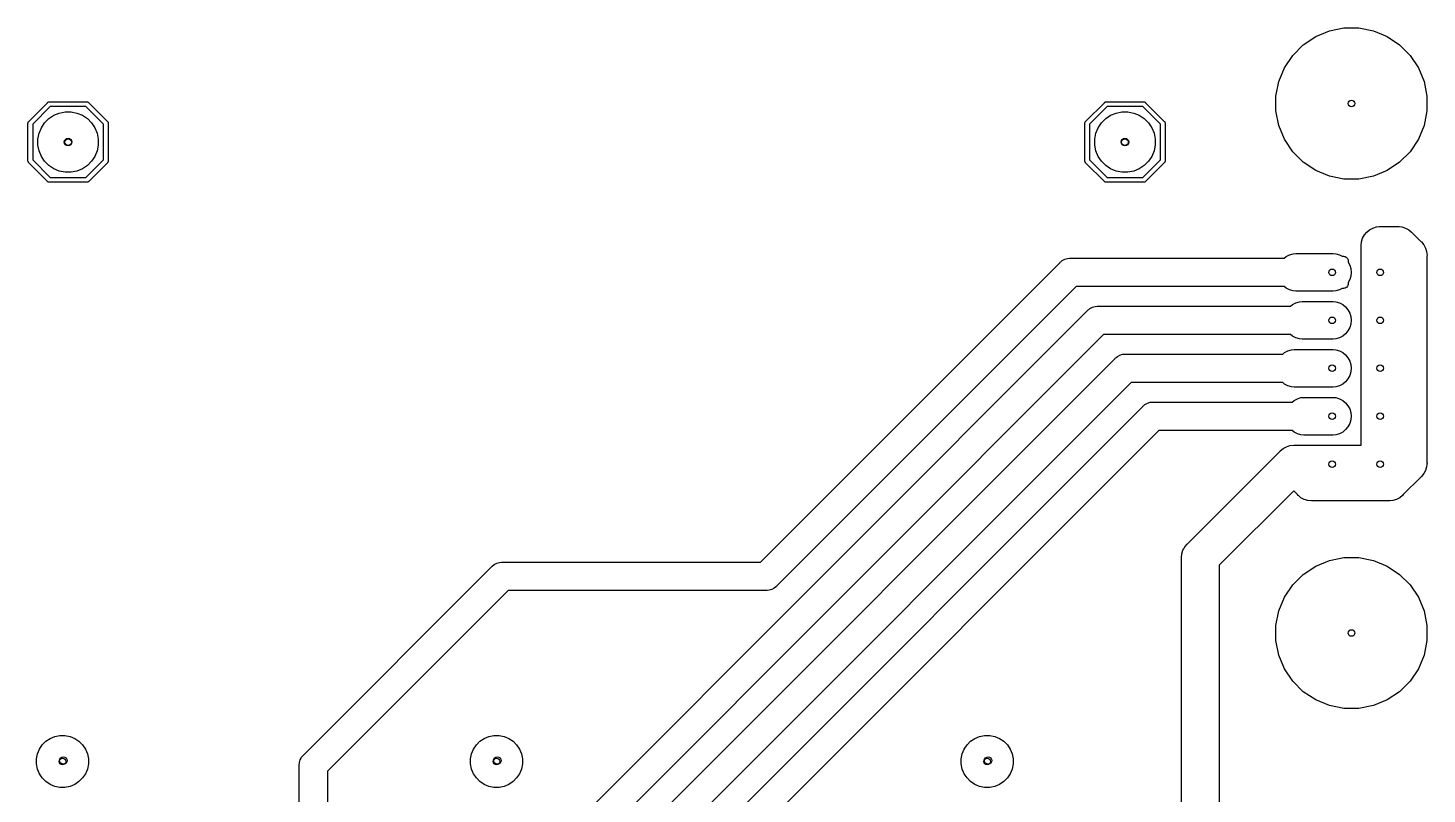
# Model space of a CAD drawing. Extents: x 49 to 127, y -191 to -26.
# Drawn here: x 52.9 to 127, y -66.5 to -26 of the extents above; entities that cross this region are included whole.
import ezdxf

# ---------------------------------------------------------------- set-up
doc = ezdxf.new("R2010")
doc.units = 0
doc.layers.add('BLACK', color=7, linetype='CONTINUOUS')

msp = doc.modelspace()

# ---------------------------------------------------------------- linework, layer by layer
at = {"layer": 'BLACK', "linetype": 'CONTINUOUS'}
for p, q in [((120.45, -26.853), (121.105, -26.4152)), ((121.105, -26.4152), (121.833, -26.1137)), ((121.833, -26.1137), (122.606, -25.96)), ((122.606, -25.96), (123.394, -25.96)), ((123.394, -25.96), (124.167, -26.1137)), ((124.167, -26.1137), (124.895, -26.4152)), ((124.895, -26.4152), (125.55, -26.853)), ((119.455, -28.0653), (119.893, -27.4101)), ((119.893, -27.4101), (120.45, -26.853)), ((125.55, -26.853), (126.107, -27.4101)), ((126.107, -27.4101), (126.545, -28.0653)), ((119.154, -28.7932), (119.455, -28.0653)), ((126.545, -28.0653), (126.846, -28.7932)), ((119, -29.566), (119.154, -28.7932)), ((126.846, -28.7932), (127, -29.566)), ((119, -30.354), (119, -29.566)), ((127, -29.566), (127, -30.354)), ((52.9159, -30.9073), (53.9073, -29.9159)), ((54.0518, -30.125), (53.125, -31.0518)), ((53.9073, -29.9159), (53.9112, -29.9112)), ((53.9112, -29.9112), (53.9159, -29.9073)), ((53.9159, -29.9073), (53.9302, -29.8956)), ((53.9159, -29.9073), (53.9159, -29.9073)), ((53.9302, -29.8956), (53.9519, -29.884)), ((53.9519, -29.884), (53.9755, -29.8768)), ((53.9755, -29.8768), (53.9939, -29.875)), ((53.9939, -29.875), (54, -29.8744)), ((53.9939, -29.875), (53.9939, -29.875)), ((54, -29.8744), (54.0061, -29.875)), ((54.0061, -29.875), (55.9939, -29.875)), ((55.9482, -30.125), (54.0518, -30.125)), ((56.875, -31.0518), (55.9482, -30.125)), ((55.9939, -29.875), (56, -29.8744)), ((56, -29.8744), (56.0061, -29.875)), ((56.0061, -29.875), (56.0061, -29.875)), ((56.0061, -29.875), (56.0245, -29.8768)), ((56.0245, -29.8768), (56.0481, -29.884)), ((56.0481, -29.884), (56.0698, -29.8956)), ((56.0698, -29.8956), (56.0888, -29.9112)), ((56.0888, -29.9112), (56.0927, -29.916)), ((56.0927, -29.916), (57.0841, -30.9073)), ((108.916, -30.9073), (109.907, -29.9159)), ((110.052, -30.125), (109.125, -31.0518)), ((109.907, -29.9159), (109.911, -29.9112)), ((109.911, -29.9112), (109.916, -29.9073)), ((109.916, -29.9073), (109.93, -29.8956)), ((109.916, -29.9073), (109.916, -29.9073)), ((109.93, -29.8956), (109.952, -29.884)), ((109.952, -29.884), (109.975, -29.8768)), ((109.975, -29.8768), (109.994, -29.875)), ((109.994, -29.875), (110, -29.8744)), ((109.994, -29.875), (109.994, -29.875)), ((110, -29.8744), (110.006, -29.875)), ((110.006, -29.875), (111.994, -29.875)), ((111.948, -30.125), (110.052, -30.125)), ((112.875, -31.0518), (111.948, -30.125)), ((111.994, -29.875), (112, -29.8744)), ((112, -29.8744), (112.006, -29.875)), ((112.006, -29.875), (112.006, -29.875)), ((112.006, -29.875), (112.025, -29.8768)), ((112.025, -29.8768), (112.048, -29.884)), ((112.048, -29.884), (112.07, -29.8956)), ((112.07, -29.8956), (112.089, -29.9112)), ((112.089, -29.9112), (112.093, -29.916)), ((112.093, -29.916), (113.084, -30.9073)), ((119.154, -31.1268), (119, -30.354)), ((127, -30.354), (126.846, -31.1268)), ((52.8744, -31), (52.8768, -30.9755)), ((52.875, -31.0061), (52.8744, -31)), ((52.875, -31.9939), (52.875, -31.0061)), ((52.8768, -30.9755), (52.884, -30.9519)), ((52.884, -30.9519), (52.8956, -30.9302)), ((52.8956, -30.9302), (52.9073, -30.9159)), ((52.9073, -30.9159), (52.9112, -30.9112)), ((52.9073, -30.9159), (52.9073, -30.9159)), ((52.9112, -30.9112), (52.9159, -30.9073)), ((53.125, -31.0518), (53.125, -32.9482)), ((53.5821, -31.2421), (53.7572, -30.9801)), ((53.7572, -30.9801), (53.9801, -30.7572)), ((53.9801, -30.7572), (54.2421, -30.5821)), ((54.2421, -30.5821), (54.5333, -30.4615)), ((54.5333, -30.4615), (54.8424, -30.4)), ((54.8424, -30.4), (55.1576, -30.4)), ((55.1576, -30.4), (55.4667, -30.4615)), ((55.4667, -30.4615), (55.7579, -30.5821)), ((55.7579, -30.5821), (56.0199, -30.7572)), ((56.0199, -30.7572), (56.2428, -30.9801)), ((56.2428, -30.9801), (56.4179, -31.2421)), ((56.875, -32.0061), (56.875, -31.0518)), ((57.0841, -30.9073), (57.0888, -30.9112)), ((57.0888, -30.9112), (57.0927, -30.9159)), ((57.0927, -30.9159), (57.0927, -30.9159)), ((57.0927, -30.9159), (57.1044, -30.9302)), ((57.1044, -30.9302), (57.116, -30.9519)), ((57.116, -30.9519), (57.1232, -30.9755)), ((57.1232, -30.9755), (57.125, -30.9939)), ((57.125, -30.9939), (57.125, -30.9939)), ((57.125, -30.9939), (57.1256, -31)), ((57.1256, -31), (57.125, -31.0061)), ((57.125, -31.0061), (57.125, -32.9939)), ((108.874, -31), (108.877, -30.9755)), ((108.875, -31.0061), (108.874, -31)), ((108.875, -32.9939), (108.875, -31.0061)), ((108.877, -30.9755), (108.884, -30.9519)), ((108.884, -30.9519), (108.896, -30.9302)), ((108.896, -30.9302), (108.907, -30.9159)), ((108.907, -30.9159), (108.911, -30.9112)), ((108.907, -30.9159), (108.907, -30.9159)), ((108.911, -30.9112), (108.916, -30.9073)), ((109.125, -31.0518), (109.125, -32.9482)), ((109.582, -31.2421), (109.757, -30.9801)), ((109.757, -30.9801), (109.98, -30.7572)), ((109.98, -30.7572), (110.242, -30.5821)), ((110.242, -30.5821), (110.533, -30.4615)), ((110.533, -30.4615), (110.842, -30.4)), ((110.842, -30.4), (111.158, -30.4)), ((111.158, -30.4), (111.467, -30.4615)), ((111.467, -30.4615), (111.758, -30.5821)), ((111.758, -30.5821), (112.02, -30.7572)), ((112.02, -30.7572), (112.243, -30.9801)), ((112.243, -30.9801), (112.418, -31.2421)), ((112.875, -32.9482), (112.875, -31.0518)), ((113.084, -30.9073), (113.089, -30.9112)), ((113.089, -30.9112), (113.093, -30.9159)), ((113.093, -30.9159), (113.093, -30.9159)), ((113.093, -30.9159), (113.104, -30.9302)), ((113.104, -30.9302), (113.116, -30.9519)), ((113.116, -30.9519), (113.123, -30.9755)), ((113.123, -30.9755), (113.125, -30.9939)), ((113.125, -30.9939), (113.125, -30.9939)), ((113.125, -30.9939), (113.126, -31)), ((113.126, -31), (113.125, -31.0061)), ((113.125, -31.0061), (113.125, -32.9939)), ((119.455, -31.8547), (119.154, -31.1268)), ((126.846, -31.1268), (126.545, -31.8547)), ((53.4, -31.8424), (53.4615, -31.5333)), ((53.4, -32.1576), (53.4, -31.8424)), ((53.4615, -31.5333), (53.5821, -31.2421)), ((56.4179, -31.2421), (56.5385, -31.5333)), ((56.5385, -31.5333), (56.6, -31.8424)), ((56.6, -31.8424), (56.6, -32.1576)), ((109.4, -31.8424), (109.461, -31.5333)), ((109.4, -32.1576), (109.4, -31.8424)), ((109.461, -31.5333), (109.582, -31.2421)), ((112.418, -31.2421), (112.539, -31.5333)), ((112.539, -31.5333), (112.6, -31.8424)), ((112.6, -31.8424), (112.6, -32.1576)), ((119.893, -32.5099), (119.455, -31.8547)), ((126.545, -31.8547), (126.107, -32.5099)), ((52.875, -32.9939), (52.875, -31.9939)), ((52.875, -31.9939), (52.875, -31.9939)), ((53.4615, -32.4667), (53.4, -32.1576)), ((53.5821, -32.7579), (53.4615, -32.4667)), ((56.5385, -32.4667), (56.4179, -32.7579)), ((56.6, -32.1576), (56.5385, -32.4667)), ((56.875, -32.9482), (56.875, -32.0061)), ((56.875, -32.0061), (56.875, -32.0061)), ((109.461, -32.4667), (109.4, -32.1576)), ((109.582, -32.7579), (109.461, -32.4667)), ((112.539, -32.4667), (112.418, -32.7579)), ((112.6, -32.1576), (112.539, -32.4667)), ((120.45, -33.067), (119.893, -32.5099)), ((126.107, -32.5099), (125.55, -33.067)), ((52.8744, -33), (52.875, -32.9939)), ((52.8768, -33.0245), (52.8744, -33)), ((52.884, -33.0481), (52.8768, -33.0245)), ((52.8956, -33.0698), (52.884, -33.0481)), ((52.9073, -33.084), (52.8956, -33.0698)), ((52.9112, -33.0888), (52.9073, -33.084)), ((52.9159, -33.0927), (52.9112, -33.0888)), ((53.9073, -34.0841), (52.9159, -33.0927)), ((53.125, -32.9482), (54.0518, -33.875)), ((53.7572, -33.0199), (53.5821, -32.7579)), ((53.9801, -33.2428), (53.7572, -33.0199)), ((54.2421, -33.4179), (53.9801, -33.2428)), ((56.0199, -33.2428), (55.7579, -33.4179)), ((55.9482, -33.875), (56.875, -32.9482)), ((56.2428, -33.0199), (56.0199, -33.2428)), ((57.0841, -33.0927), (56.0927, -34.084)), ((56.4179, -32.7579), (56.2428, -33.0199)), ((57.0888, -33.0888), (57.0841, -33.0927)), ((57.0927, -33.0841), (57.0888, -33.0888)), ((57.1044, -33.0698), (57.0927, -33.0841)), ((57.0927, -33.0841), (57.0927, -33.0841)), ((57.1059, -33.067), (57.1044, -33.0698)), ((57.116, -33.0481), (57.1059, -33.067)), ((57.1232, -33.0245), (57.116, -33.0481)), ((57.125, -33.0061), (57.1232, -33.0245)), ((57.125, -32.9939), (57.1256, -33)), ((57.1256, -33), (57.125, -33.0061)), ((57.125, -33.0061), (57.125, -33.0061)), ((108.874, -33), (108.875, -32.9939)), ((108.875, -33.0061), (108.874, -33)), ((108.877, -33.0245), (108.875, -33.0061)), ((108.875, -33.0061), (108.875, -33.0061)), ((108.884, -33.0481), (108.877, -33.0245)), ((108.896, -33.0698), (108.884, -33.0481)), ((108.911, -33.0888), (108.896, -33.0698)), ((108.916, -33.0927), (108.911, -33.0888)), ((109.907, -34.0841), (108.916, -33.0927)), ((109.125, -32.9482), (110.052, -33.875)), ((109.757, -33.0199), (109.582, -32.7579)), ((109.98, -33.2428), (109.757, -33.0199)), ((110.242, -33.4179), (109.98, -33.2428)), ((112.02, -33.2428), (111.758, -33.4179)), ((111.948, -33.875), (112.875, -32.9482)), ((112.243, -33.0199), (112.02, -33.2428)), ((113.084, -33.0927), (112.093, -34.084)), ((112.418, -32.7579), (112.243, -33.0199)), ((113.089, -33.0888), (113.084, -33.0927)), ((113.093, -33.0841), (113.089, -33.0888)), ((113.104, -33.0698), (113.093, -33.0841)), ((113.093, -33.0841), (113.093, -33.0841)), ((113.106, -33.067), (113.104, -33.0698)), ((113.116, -33.0481), (113.106, -33.067)), ((113.123, -33.0245), (113.116, -33.0481)), ((113.125, -33.0061), (113.123, -33.0245)), ((113.125, -32.9939), (113.126, -33)), ((113.126, -33), (113.125, -33.0061)), ((113.125, -33.0061), (113.125, -33.0061)), ((121.105, -33.5048), (120.45, -33.067)), ((125.55, -33.067), (124.895, -33.5048)), ((53.9112, -34.0888), (53.9073, -34.0841)), ((53.9159, -34.0927), (53.9112, -34.0888)), ((53.9302, -34.1044), (53.9159, -34.0927)), ((53.9159, -34.0927), (53.9159, -34.0927)), ((54.0518, -33.875), (55.9482, -33.875)), ((54.5333, -33.5385), (54.2421, -33.4179)), ((54.8424, -33.6), (54.5333, -33.5385)), ((55.1576, -33.6), (54.8424, -33.6)), ((55.4667, -33.5385), (55.1576, -33.6)), ((55.7579, -33.4179), (55.4667, -33.5385)), ((56.0888, -34.0888), (56.0698, -34.1044)), ((56.0927, -34.084), (56.0888, -34.0888)), ((109.911, -34.0888), (109.907, -34.0841)), ((109.916, -34.0927), (109.911, -34.0888)), ((109.93, -34.1044), (109.916, -34.0927)), ((109.916, -34.0927), (109.916, -34.0927)), ((110.052, -33.875), (111.948, -33.875)), ((110.533, -33.5385), (110.242, -33.4179)), ((110.842, -33.6), (110.533, -33.5385)), ((111.158, -33.6), (110.842, -33.6)), ((111.467, -33.5385), (111.158, -33.6)), ((111.758, -33.4179), (111.467, -33.5385)), ((112.089, -34.0888), (112.07, -34.1044)), ((112.093, -34.084), (112.089, -34.0888)), ((121.833, -33.8063), (121.105, -33.5048)), ((122.606, -33.96), (121.833, -33.8063)), ((123.394, -33.96), (122.606, -33.96)), ((124.167, -33.8063), (123.394, -33.96)), ((124.895, -33.5048), (124.167, -33.8063)), ((53.9519, -34.116), (53.9302, -34.1044)), ((53.9755, -34.1232), (53.9519, -34.116)), ((53.9939, -34.125), (53.9755, -34.1232)), ((54, -34.1256), (53.9939, -34.125)), ((53.9939, -34.125), (53.9939, -34.125)), ((54.0061, -34.125), (54, -34.1256)), ((55.9939, -34.125), (54.0061, -34.125)), ((56, -34.1256), (55.9939, -34.125)), ((56.0061, -34.125), (56, -34.1256)), ((56.0245, -34.1232), (56.0061, -34.125)), ((56.0061, -34.125), (56.0061, -34.125)), ((56.0481, -34.116), (56.0245, -34.1232)), ((56.0698, -34.1044), (56.0481, -34.116)), ((109.952, -34.116), (109.93, -34.1044)), ((109.975, -34.1232), (109.952, -34.116)), ((109.994, -34.125), (109.975, -34.1232)), ((110, -34.1256), (109.994, -34.125)), ((109.994, -34.125), (109.994, -34.125)), ((110.006, -34.125), (110, -34.1256)), ((111.994, -34.125), (110.006, -34.125)), ((112, -34.1256), (111.994, -34.125)), ((112.006, -34.125), (112, -34.1256)), ((112.025, -34.1232), (112.006, -34.125)), ((112.006, -34.125), (112.006, -34.125)), ((112.048, -34.116), (112.025, -34.1232)), ((112.07, -34.1044), (112.048, -34.116)), ((123.592, -37.0955), (123.685, -36.9217)), ((123.685, -36.9217), (123.809, -36.7695)), ((123.809, -36.7695), (123.962, -36.6445)), ((123.962, -36.6445), (124.135, -36.5517)), ((124.135, -36.5517), (124.324, -36.4945)), ((124.324, -36.4945), (124.471, -36.48)), ((124.471, -36.48), (124.52, -36.4752)), ((124.52, -36.4752), (124.569, -36.48)), ((124.569, -36.48), (125.431, -36.48)), ((125.431, -36.48), (125.48, -36.4752)), ((125.48, -36.4752), (125.529, -36.48)), ((125.529, -36.48), (125.676, -36.4945)), ((125.676, -36.4945), (125.865, -36.5517)), ((125.865, -36.5517), (126.038, -36.6445)), ((126.038, -36.6445), (126.191, -36.7695)), ((126.191, -36.7695), (126.222, -36.8076)), ((126.222, -36.8076), (126.672, -37.2582)), ((123.515, -37.48), (123.534, -37.284)), ((123.52, -37.5291), (123.515, -37.48)), ((123.52, -38.9491), (123.52, -37.5291)), ((123.534, -37.284), (123.592, -37.0955)), ((126.672, -37.2582), (126.711, -37.2895)), ((126.711, -37.2895), (126.835, -37.4417)), ((126.835, -37.4417), (126.856, -37.48)), ((126.856, -37.48), (126.928, -37.6155)), ((126.928, -37.6155), (126.986, -37.804)), ((126.986, -37.804), (127.005, -38)), ((91.6893, -54.25), (107.544, -38.3957)), ((107.544, -38.3957), (107.567, -38.3671)), ((107.567, -38.3671), (107.596, -38.3436)), ((107.596, -38.3436), (107.681, -38.2734)), ((107.596, -38.3436), (107.596, -38.3436)), ((107.681, -38.2734), (107.812, -38.2037)), ((107.681, -38.2734), (107.681, -38.2734)), ((107.681, -38.2734), (107.681, -38.2734)), ((107.812, -38.2037), (107.953, -38.1609)), ((107.953, -38.1609), (108.063, -38.15)), ((108.063, -38.15), (108.1, -38.1464)), ((108.063, -38.15), (108.063, -38.15)), ((108.1, -38.1464), (108.137, -38.15)), ((108.137, -38.15), (119.438, -38.15)), ((119.438, -38.15), (119.542, -38.0645)), ((119.542, -38.0645), (119.715, -37.9717)), ((119.715, -37.9717), (119.904, -37.9145)), ((119.904, -37.9145), (120.051, -37.9)), ((120.051, -37.9), (122.029, -37.9)), ((122.029, -37.9), (122.176, -37.9145)), ((122.176, -37.9145), (122.365, -37.9717)), ((122.365, -37.9717), (122.511, -38.05)), ((122.511, -38.05), (122.58, -38.05)), ((122.58, -38.05), (122.629, -38.0548)), ((122.629, -38.0548), (122.676, -38.069)), ((122.676, -38.069), (122.719, -38.0921)), ((122.719, -38.0921), (122.757, -38.1232)), ((122.757, -38.1232), (122.788, -38.1611)), ((122.788, -38.1611), (122.811, -38.2043)), ((122.811, -38.2043), (122.825, -38.2512)), ((122.825, -38.2512), (122.83, -38.3)), ((122.83, -38.3), (122.83, -38.3689)), ((122.83, -38.3689), (122.908, -38.5155)), ((122.908, -38.5155), (122.966, -38.704)), ((127.005, -38), (127, -38.0491)), ((127, -38.0491), (127, -48.9509)), ((122.908, -39.2845), (122.83, -39.4311)), ((122.966, -39.096), (122.908, -39.2845)), ((122.966, -38.704), (122.985, -38.9)), ((122.985, -38.9), (122.966, -39.096)), ((123.52, -48.06), (123.52, -38.9491)), ((123.52, -38.9491), (123.52, -38.9491)), ((108.411, -39.65), (92.5564, -55.5043)), ((119.438, -39.65), (108.411, -39.65)), ((119.542, -39.7355), (119.438, -39.65)), ((119.715, -39.8283), (119.542, -39.7355)), ((119.904, -39.8855), (119.715, -39.8283)), ((120.051, -39.9), (119.904, -39.8855)), ((122.029, -39.9), (120.051, -39.9)), ((122.176, -39.8855), (122.029, -39.9)), ((122.365, -39.8283), (122.176, -39.8855)), ((122.511, -39.75), (122.365, -39.8283)), ((122.58, -39.75), (122.511, -39.75)), ((122.629, -39.7452), (122.58, -39.75)), ((122.676, -39.731), (122.629, -39.7452)), ((122.719, -39.7079), (122.676, -39.731)), ((122.757, -39.6768), (122.719, -39.7079)), ((122.788, -39.6389), (122.757, -39.6768)), ((122.811, -39.5957), (122.788, -39.6389)), ((122.825, -39.5488), (122.811, -39.5957)), ((122.83, -39.5), (122.825, -39.5488)), ((122.83, -39.4311), (122.83, -39.5)), ((109.141, -40.8134), (109.272, -40.7437)), ((109.272, -40.7437), (109.413, -40.7009)), ((109.413, -40.7009), (109.523, -40.69)), ((109.523, -40.69), (109.56, -40.6864)), ((109.523, -40.69), (109.523, -40.69)), ((109.56, -40.6864), (109.597, -40.69)), ((109.597, -40.69), (119.778, -40.69)), ((119.778, -40.69), (119.882, -40.6045)), ((119.882, -40.6045), (120.055, -40.5117)), ((120.055, -40.5117), (120.244, -40.4545)), ((120.244, -40.4545), (120.391, -40.44)), ((120.391, -40.44), (122.029, -40.44)), ((122.029, -40.44), (122.176, -40.4545)), ((122.176, -40.4545), (122.365, -40.5117)), ((122.365, -40.5117), (122.538, -40.6045)), ((122.538, -40.6045), (122.691, -40.7295)), ((122.691, -40.7295), (122.815, -40.8817)), ((68.2493, -81.69), (109.004, -40.9357)), ((109.004, -40.9357), (109.027, -40.9071)), ((109.027, -40.9071), (109.058, -40.8817)), ((109.058, -40.8817), (109.078, -40.8655)), ((109.078, -40.8655), (109.141, -40.8134)), ((122.815, -40.8817), (122.908, -41.0555)), ((122.908, -41.0555), (122.966, -41.244)), ((122.966, -41.244), (122.985, -41.44)), ((122.985, -41.44), (122.966, -41.636)), ((109.871, -42.19), (69.1164, -82.9443)), ((119.778, -42.19), (109.871, -42.19)), ((119.882, -42.2755), (119.778, -42.19)), ((122.691, -42.1505), (122.538, -42.2755)), ((122.815, -41.9983), (122.691, -42.1505)), ((122.908, -41.8245), (122.815, -41.9983)), ((122.966, -41.636), (122.908, -41.8245)), ((119.635, -43.0517), (119.824, -42.9945)), ((119.824, -42.9945), (119.971, -42.98)), ((120.055, -42.3683), (119.882, -42.2755)), ((119.971, -42.98), (122.029, -42.98)), ((120.244, -42.4255), (120.055, -42.3683)), ((120.391, -42.44), (120.244, -42.4255)), ((122.029, -42.44), (120.391, -42.44)), ((122.176, -42.4255), (122.029, -42.44)), ((122.029, -42.98), (122.176, -42.9945)), ((122.365, -42.3683), (122.176, -42.4255)), ((122.176, -42.9945), (122.365, -43.0517)), ((122.538, -42.2755), (122.365, -42.3683)), ((69.7093, -84.23), (110.464, -43.4757)), ((110.464, -43.4757), (110.487, -43.4471)), ((110.487, -43.4471), (110.518, -43.4217)), ((110.518, -43.4217), (110.538, -43.4055)), ((110.538, -43.4055), (110.601, -43.3534)), ((110.601, -43.3534), (110.732, -43.2837)), ((110.732, -43.2837), (110.873, -43.2409)), ((110.873, -43.2409), (110.983, -43.23)), ((110.983, -43.23), (111.02, -43.2264)), ((110.983, -43.23), (110.983, -43.23)), ((111.02, -43.2264), (111.057, -43.23)), ((111.057, -43.23), (119.358, -43.23)), ((119.358, -43.23), (119.462, -43.1445)), ((119.462, -43.1445), (119.635, -43.0517)), ((122.365, -43.0517), (122.538, -43.1445)), ((122.538, -43.1445), (122.691, -43.2695)), ((122.691, -43.2695), (122.815, -43.4217)), ((122.815, -43.4217), (122.908, -43.5955)), ((122.908, -43.5955), (122.966, -43.784)), ((122.908, -44.3645), (122.815, -44.5383)), ((122.966, -44.176), (122.908, -44.3645)), ((122.966, -43.784), (122.985, -43.98)), ((122.985, -43.98), (122.966, -44.176)), ((111.331, -44.73), (70.5764, -85.4843)), ((119.358, -44.73), (111.331, -44.73)), ((119.462, -44.8155), (119.358, -44.73)), ((119.635, -44.9083), (119.462, -44.8155)), ((119.824, -44.9655), (119.635, -44.9083)), ((119.971, -44.98), (119.824, -44.9655)), ((122.029, -44.98), (119.971, -44.98)), ((122.176, -44.9655), (122.029, -44.98)), ((122.365, -44.9083), (122.176, -44.9655)), ((122.538, -44.8155), (122.365, -44.9083)), ((122.691, -44.6905), (122.538, -44.8155)), ((122.815, -44.5383), (122.691, -44.6905)), ((111.978, -45.9617), (111.998, -45.9455)), ((111.998, -45.9455), (112.061, -45.8934)), ((112.061, -45.8934), (112.192, -45.8237)), ((112.192, -45.8237), (112.333, -45.7809)), ((112.333, -45.7809), (112.443, -45.77)), ((112.443, -45.77), (112.48, -45.7664)), ((112.443, -45.77), (112.443, -45.77)), ((112.48, -45.7664), (112.517, -45.77)), ((112.517, -45.77), (119.858, -45.77)), ((119.858, -45.77), (119.962, -45.6845)), ((119.962, -45.6845), (120.135, -45.5917)), ((120.135, -45.5917), (120.324, -45.5345)), ((120.324, -45.5345), (120.471, -45.52)), ((120.471, -45.52), (122.029, -45.52)), ((122.029, -45.52), (122.176, -45.5345)), ((122.176, -45.5345), (122.365, -45.5917)), ((122.365, -45.5917), (122.538, -45.6845)), ((122.538, -45.6845), (122.691, -45.8095)), ((122.691, -45.8095), (122.815, -45.9617)), ((71.1693, -86.77), (111.924, -46.0157)), ((111.924, -46.0157), (111.947, -45.9871)), ((111.947, -45.9871), (111.978, -45.9617)), ((122.815, -45.9617), (122.908, -46.1355)), ((122.908, -46.1355), (122.966, -46.324)), ((122.966, -46.324), (122.985, -46.52)), ((122.985, -46.52), (122.966, -46.716)), ((112.791, -47.27), (72.0364, -88.0243)), ((119.858, -47.27), (112.791, -47.27)), ((119.962, -47.3555), (119.858, -47.27)), ((120.135, -47.4483), (119.962, -47.3555)), ((122.538, -47.3555), (122.365, -47.4483)), ((122.691, -47.2305), (122.538, -47.3555)), ((122.815, -47.0783), (122.691, -47.2305)), ((122.908, -46.9045), (122.815, -47.0783)), ((122.966, -46.716), (122.908, -46.9045)), ((119.382, -48.2245), (119.555, -48.1317)), ((119.555, -48.1317), (119.744, -48.0745)), ((119.744, -48.0745), (119.94, -48.0552)), ((119.94, -48.0552), (119.989, -48.06)), ((119.989, -48.06), (123.52, -48.06)), ((120.324, -47.5055), (120.135, -47.4483)), ((120.471, -47.52), (120.324, -47.5055)), ((122.029, -47.52), (120.471, -47.52)), ((122.176, -47.5055), (122.029, -47.52)), ((122.365, -47.4483), (122.176, -47.5055)), ((114.328, -53.2582), (119.198, -48.3876)), ((119.198, -48.3876), (119.229, -48.3495)), ((119.229, -48.3495), (119.382, -48.2245)), ((126.835, -49.5583), (126.711, -49.7105)), ((126.928, -49.3845), (126.835, -49.5583)), ((126.986, -49.196), (126.928, -49.3845)), ((127, -49.0491), (126.986, -49.196)), ((127, -48.9509), (127.005, -49)), ((127.005, -49), (127, -49.0491)), ((126.672, -49.7418), (125.742, -50.6724)), ((126.711, -49.7105), (126.672, -49.7418)), ((119.94, -50.4742), (116, -54.4142)), ((120.138, -50.6724), (119.94, -50.4742)), ((120.169, -50.7105), (120.138, -50.6724)), ((120.208, -50.7418), (120.169, -50.7105)), ((120.322, -50.8355), (120.208, -50.7418)), ((120.208, -50.7418), (120.208, -50.7418)), ((120.495, -50.9283), (120.322, -50.8355)), ((120.684, -50.9855), (120.495, -50.9283)), ((120.88, -51.0048), (120.684, -50.9855)), ((120.929, -51), (120.88, -51.0048)), ((124.951, -51), (120.929, -51)), ((125, -51.0048), (124.951, -51)), ((125.049, -51), (125, -51.0048)), ((125.196, -50.9855), (125.049, -51)), ((125.385, -50.9283), (125.196, -50.9855)), ((125.558, -50.8355), (125.385, -50.9283)), ((125.711, -50.7105), (125.558, -50.8355)), ((125.742, -50.6724), (125.711, -50.7105)), ((114.165, -53.4417), (114.289, -53.2895)), ((114.289, -53.2895), (114.328, -53.2582)), ((113.995, -54), (114.014, -53.804)), ((114, -54.0491), (113.995, -54)), ((114, -80.9509), (114, -54.0491)), ((114.014, -53.804), (114.072, -53.6155)), ((114.072, -53.6155), (114.115, -53.5346)), ((114.115, -53.5346), (114.165, -53.4417)), ((121.833, -54.1537), (122.606, -54)), ((122.606, -54), (123.394, -54)), ((123.394, -54), (124.167, -54.1537)), ((67.4957, -64.4436), (77.4436, -54.4957)), ((77.4436, -54.4957), (77.4671, -54.4671)), ((77.4671, -54.4671), (77.5813, -54.3734)), ((77.5813, -54.3734), (77.7116, -54.3037)), ((77.7116, -54.3037), (77.853, -54.2609)), ((77.853, -54.2609), (77.9632, -54.25)), ((77.9632, -54.25), (78, -54.2464)), ((77.9632, -54.25), (77.9632, -54.25)), ((78, -54.2464), (78.0368, -54.25)), ((78.0368, -54.25), (91.6893, -54.25)), ((116, -54.4142), (116, -80.5858)), ((120.45, -54.893), (121.105, -54.4552)), ((121.105, -54.4552), (121.833, -54.1537)), ((124.167, -54.1537), (124.895, -54.4552)), ((124.895, -54.4552), (125.55, -54.893)), ((92.5329, -55.5329), (92.4187, -55.6266)), ((92.5564, -55.5043), (92.5329, -55.5329)), ((119.455, -56.1053), (119.893, -55.4501)), ((119.893, -55.4501), (120.45, -54.893)), ((125.55, -54.893), (126.107, -55.4501)), ((126.107, -55.4501), (126.545, -56.1053)), ((78.3107, -55.75), (68.75, -65.3107)), ((91.9632, -55.75), (78.3107, -55.75)), ((92, -55.7536), (91.9632, -55.75)), ((92.0368, -55.75), (92, -55.7536)), ((92.147, -55.7391), (92.0368, -55.75)), ((92.0368, -55.75), (92.0368, -55.75)), ((92.2884, -55.6963), (92.147, -55.7391)), ((92.4187, -55.6266), (92.2884, -55.6963)), ((119.154, -56.8332), (119.455, -56.1053)), ((126.545, -56.1053), (126.846, -56.8332)), ((119, -57.606), (119.154, -56.8332)), ((126.846, -56.8332), (127, -57.606)), ((119, -58.394), (119, -57.606)), ((127, -57.606), (127, -58.394)), ((119.154, -59.1668), (119, -58.394)), ((127, -58.394), (126.846, -59.1668)), ((119.455, -59.8947), (119.154, -59.1668)), ((126.846, -59.1668), (126.545, -59.8947)), ((119.893, -60.5499), (119.455, -59.8947)), ((126.545, -59.8947), (126.107, -60.5499)), ((120.45, -61.107), (119.893, -60.5499)), ((126.107, -60.5499), (125.55, -61.107)), ((121.105, -61.5448), (120.45, -61.107)), ((125.55, -61.107), (124.895, -61.5448)), ((121.833, -61.8463), (121.105, -61.5448)), ((122.606, -62), (121.833, -61.8463)), ((123.394, -62), (122.606, -62)), ((124.167, -61.8463), (123.394, -62)), ((124.895, -61.5448), (124.167, -61.8463)), ((53.632, -63.9235), (53.8235, -63.732)), ((53.8235, -63.732), (54.0487, -63.5815)), ((54.0487, -63.5815), (54.2989, -63.4778)), ((54.2989, -63.4778), (54.5646, -63.425)), ((54.5646, -63.425), (54.8354, -63.425)), ((54.8354, -63.425), (55.1011, -63.4778)), ((55.1011, -63.4778), (55.3513, -63.5815)), ((55.3513, -63.5815), (55.5765, -63.732)), ((55.5765, -63.732), (55.768, -63.9235)), ((76.632, -63.9235), (76.8235, -63.732)), ((76.8235, -63.732), (77.0487, -63.5815)), ((77.0487, -63.5815), (77.2989, -63.4778)), ((77.2989, -63.4778), (77.5646, -63.425)), ((77.5646, -63.425), (77.8354, -63.425)), ((77.8354, -63.425), (78.1011, -63.4778)), ((78.1011, -63.4778), (78.3513, -63.5815)), ((78.3513, -63.5815), (78.5765, -63.732)), ((78.5765, -63.732), (78.768, -63.9235)), ((102.632, -63.9235), (102.823, -63.732)), ((102.823, -63.732), (103.049, -63.5815)), ((103.049, -63.5815), (103.299, -63.4778)), ((103.299, -63.4778), (103.565, -63.425)), ((103.565, -63.425), (103.835, -63.425)), ((103.835, -63.425), (104.101, -63.4778)), ((104.101, -63.4778), (104.351, -63.5815)), ((104.351, -63.5815), (104.577, -63.732)), ((104.577, -63.732), (104.768, -63.9235)), ((53.325, -64.6646), (53.3778, -64.3989)), ((53.3778, -64.3989), (53.4815, -64.1487)), ((53.4815, -64.1487), (53.632, -63.9235)), ((55.768, -63.9235), (55.9185, -64.1487)), ((55.9185, -64.1487), (56.0222, -64.3989)), ((56.0222, -64.3989), (56.075, -64.6646)), ((67.4436, -64.4957), (67.4671, -64.4671)), ((67.4671, -64.4671), (67.4957, -64.4436)), ((76.325, -64.6646), (76.3778, -64.3989)), ((76.3778, -64.3989), (76.4815, -64.1487)), ((76.4815, -64.1487), (76.632, -63.9235)), ((78.768, -63.9235), (78.9185, -64.1487)), ((78.9185, -64.1487), (79.0222, -64.3989)), ((79.0222, -64.3989), (79.075, -64.6646)), ((102.325, -64.6646), (102.378, -64.3989)), ((102.378, -64.3989), (102.481, -64.1487)), ((102.481, -64.1487), (102.632, -63.9235)), ((104.768, -63.9235), (104.919, -64.1487)), ((104.919, -64.1487), (105.022, -64.3989)), ((105.022, -64.3989), (105.075, -64.6646)), ((53.325, -64.9354), (53.325, -64.6646)), ((53.3778, -65.2011), (53.325, -64.9354)), ((53.4815, -65.4513), (53.3778, -65.2011)), ((56.0222, -65.2011), (55.9185, -65.4513)), ((56.075, -64.9354), (56.0222, -65.2011)), ((56.075, -64.6646), (56.075, -64.9354)), ((67.2464, -65), (67.2609, -64.853)), ((67.25, -65.0368), (67.2464, -65)), ((67.25, -71.6893), (67.25, -65.0368)), ((67.2609, -64.853), (67.3037, -64.7116)), ((67.3037, -64.7116), (67.3456, -64.6333)), ((67.3456, -64.6333), (67.3734, -64.5813)), ((67.3734, -64.5813), (67.4161, -64.5292)), ((67.4161, -64.5292), (67.4436, -64.4957)), ((67.4436, -64.4957), (67.4436, -64.4957)), ((76.325, -64.9354), (76.325, -64.6646)), ((76.3778, -65.2011), (76.325, -64.9354)), ((76.4815, -65.4513), (76.3778, -65.2011)), ((79.0222, -65.2011), (78.9185, -65.4513)), ((79.075, -64.9354), (79.0222, -65.2011)), ((79.075, -64.6646), (79.075, -64.9354)), ((102.325, -64.9354), (102.325, -64.6646)), ((102.378, -65.2011), (102.325, -64.9354)), ((102.481, -65.4513), (102.378, -65.2011)), ((105.022, -65.2011), (104.919, -65.4513)), ((105.075, -64.9354), (105.022, -65.2011)), ((105.075, -64.6646), (105.075, -64.9354)), ((53.632, -65.6765), (53.4815, -65.4513)), ((53.8235, -65.868), (53.632, -65.6765)), ((54.0487, -66.0185), (53.8235, -65.868)), ((55.5765, -65.868), (55.3513, -66.0185)), ((55.768, -65.6765), (55.5765, -65.868)), ((55.9185, -65.4513), (55.768, -65.6765)), ((68.75, -65.3107), (68.75, -71.9632)), ((76.632, -65.6765), (76.4815, -65.4513)), ((76.8235, -65.868), (76.632, -65.6765)), ((77.0487, -66.0185), (76.8235, -65.868)), ((78.5765, -65.868), (78.3513, -66.0185)), ((78.768, -65.6765), (78.5765, -65.868)), ((78.9185, -65.4513), (78.768, -65.6765)), ((102.632, -65.6765), (102.481, -65.4513)), ((102.823, -65.868), (102.632, -65.6765)), ((103.049, -66.0185), (102.823, -65.868)), ((104.577, -65.868), (104.351, -66.0185)), ((104.768, -65.6765), (104.577, -65.868)), ((104.919, -65.4513), (104.768, -65.6765)), ((54.2989, -66.1222), (54.0487, -66.0185)), ((54.5646, -66.175), (54.2989, -66.1222)), ((54.8354, -66.175), (54.5646, -66.175)), ((55.1011, -66.1222), (54.8354, -66.175)), ((55.3513, -66.0185), (55.1011, -66.1222)), ((77.2989, -66.1222), (77.0487, -66.0185)), ((77.5646, -66.175), (77.2989, -66.1222)), ((77.8354, -66.175), (77.5646, -66.175)), ((78.1011, -66.1222), (77.8354, -66.175)), ((78.3513, -66.0185), (78.1011, -66.1222)), ((103.299, -66.1222), (103.049, -66.0185)), ((103.565, -66.175), (103.299, -66.1222)), ((103.835, -66.175), (103.565, -66.175)), ((104.101, -66.1222), (103.835, -66.175)), ((104.351, -66.0185), (104.101, -66.1222))]:
    msp.add_line(p, q, dxfattribs=at)
at = {"layer": 'BLACK'}
for centre, radius in [((123, -29.96), 0.175), ((55, -32), 0.2), ((55, -32), 0.175), ((111, -32), 0.2), ((111, -32), 0.175), ((121.98, -38.9), 0.175), ((124.52, -38.9), 0.175), ((121.98, -41.44), 0.175), ((124.52, -41.44), 0.175), ((121.98, -43.98), 0.175), ((124.52, -43.98), 0.175), ((121.98, -46.52), 0.175), ((124.52, -46.52), 0.175), ((121.98, -49.06), 0.175), ((124.52, -49.06), 0.175), ((123, -58), 0.175), ((54.7, -64.8), 0.175), ((54.75, -64.75), 0.2), ((77.7, -64.8), 0.175), ((77.75, -64.75), 0.2), ((103.7, -64.8), 0.175), ((103.75, -64.75), 0.2)]:
    msp.add_circle(centre, radius, dxfattribs=at)

doc.saveas('drawing.dxf')
